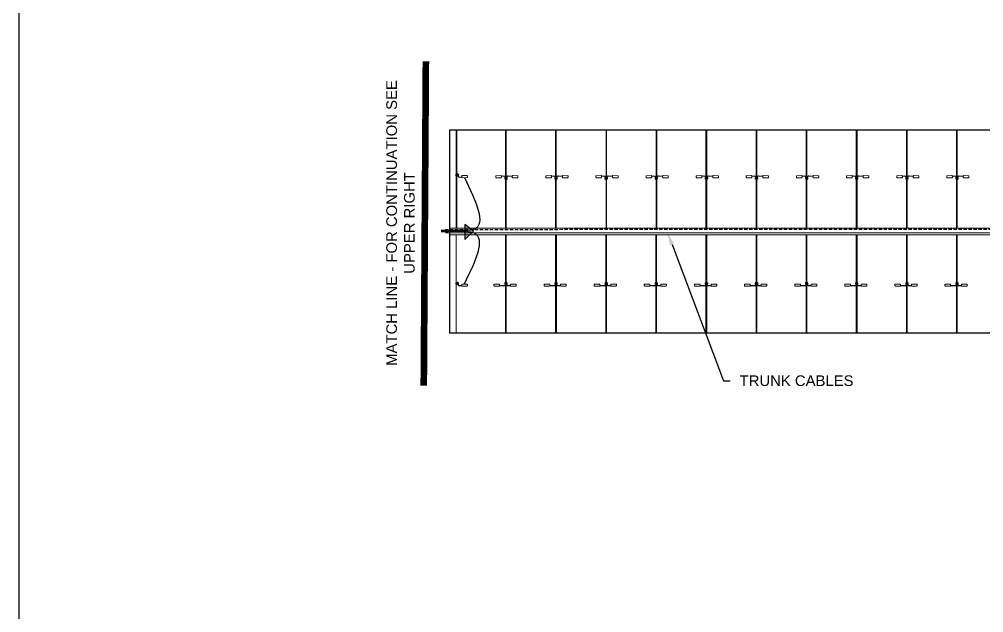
# Model space of a CAD drawing. Header units: feet. Extents: x -9903 to 12307, y -41 to 4121.
# Drawn here: x 9.2 to 81.7, y 55.5 to 100.1 of the extents above; entities that cross this region are included whole.
import ezdxf
from ezdxf import colors
from ezdxf.entities.mleader import LeaderData, LeaderLine
from ezdxf.math import Vec2, Vec3

# ---------------------------------------------------------------- set-up
doc = ezdxf.new("R2010")
doc.units = ezdxf.units.FT
doc.header["$MEASUREMENT"] = 0
for name, pattern in [('ACAD-x100644055pbs01-civil$0${ Chain Double-Dash }', [0]), ('HIDDEN', [0.375, 0.25, -0.125]), ('PHANTOM', [2.5, 1.25, -0.25, 0.25, -0.25, 0.25, -0.25])]:
    doc.linetypes.add(name, pattern=pattern)
for name, color, linetype in [('@2x40.5 Tracker LR5', 5, 'Continuous'), ('E-CABL-HARN-NEG', 3, 'Continuous'), ('E-EQPM-HRDW', 16, 'Continuous'), ('E-TRNK-CABL-NEG', 6, 'HIDDEN'), ('E-TRUNK-CABLE-POS', 6, 'HIDDEN'), ('G-ANNO-TEXT', 1, 'Continuous'), ('G-MATC-LINE', 6, 'PHANTOM'), ('PDF_Ediciones', 1, 'Continuous'), ('XREF', 7, 'Continuous')]:
    doc.layers.add(name, color=color, linetype=linetype)
doc.layers.add('E-MODULE', color=253, linetype='Continuous', lineweight=0)
doc.layers.add('E-TRACER-EQMPT', color=252, linetype='Continuous', lineweight=0)
doc.styles.add('NEI-A', font='arial.ttf')

# ---------------------------------------------------------------- blocks, each defined once
blk = doc.blocks.new('CLIP')
blk.add_lwpolyline([(-0.09, 0.098), (0.046, 0.098), (0.046, -0.017), (-0.09, -0.017)], close=True)
at = {"layer": 'PDF_Ediciones', "lineweight": 0}
for points in [[(-0.901, -0.151, -0.414213), (-0.926, -0.118), (-0.926, -0.036, -0.414213), (-0.893, -0.003), (-0.532, -0.003, -0.414213), (-0.499, -0.036), (-0.499, -0.118, -0.414213), (-0.532, -0.167), (-0.901, -0.151)], [(0.707, -0.151, 0.414213), (0.748, -0.118), (0.748, -0.036, 0.414213), (0.715, -0.003), (0.354, -0.003, 0.414213), (0.321, -0.036), (0.321, -0.118, 0.414213), (0.354, -0.167), (0.707, -0.151)]]:
    blk.add_lwpolyline(points, format="xyb", dxfattribs=at)
at = {"layer": 'XREF', "flags": 128}
blk.add_lwpolyline([(-0.509, -0.098), (-0.181, -0.12, 0.486695), (-0.067, -0.029), (-0.066, 0.115, -0.78238), (0.016, 0.115), (0.016, -0.033, 0.37874), (0.164, -0.115), (0.328, -0.098)], format="xyb", dxfattribs=at)
blk = doc.blocks.new('Injected piece wire support')
h = blk.add_hatch(color=256)
h.dxf.hatch_style = 1
h.paths.add_polyline_path([(0, 0.569), (0, -0.569), (0.644, 0.065)])
at = {"layer": 'E-EQPM-HRDW', "flags": 128}
blk.add_lwpolyline([(0.644, 0.065), (0, 0.569), (0, -0.569)], close=True, dxfattribs=at)
blk = doc.blocks.new('*U25')
at = {"layer": 'Defpoints'}
blk.add_lwpolyline([(0, 23.0106), (26.9091, 23.0106), (26.9091, 0), (0, 0)], close=True, dxfattribs=at)

msp = doc.modelspace()

# ---------------------------------------------------------------- linework, layer by layer
for points in [[(42.024, 88.449), (42.16, 88.449), (42.16, 88.333), (42.024, 88.333)], [(42.024, 80.288), (42.16, 80.288), (42.16, 80.173), (42.024, 80.173)]]:
    msp.add_lwpolyline(points, close=True)
at = {"layer": '@2x40.5 Tracker LR5'}
msp.add_lwpolyline([(213.759, 91.785), (213.759, 76.489), (41.529, 76.489), (41.529, 91.785)], close=True, dxfattribs=at)
at = {"layer": 'E-CABL-HARN-NEG'}
for points in [[(42.644, 88.191), (43.36, 84.306), (41.941, 84.221), (40.877, 84.221)], [(42.644, 80.214), (43.375, 84.009), (41.952, 84.136), (40.882, 84.115)]]:
    msp.add_spline(points, degree=3, dxfattribs=at)
at = {"layer": 'E-MODULE'}
for points in [[(42.021, 91.785), (42.021, 84.383), (60.8, 84.383), (60.8, 91.785), (42.021, 91.785)], [(42.07, 91.785), (42.07, 84.383), (45.722, 84.366), (45.722, 91.768), (42.07, 91.785)], [(45.763, 91.778), (45.763, 84.377), (49.487, 84.383), (49.487, 91.785), (45.84, 91.785)], [(49.528, 91.778), (49.528, 84.377), (53.284, 84.383), (53.284, 91.785), (49.609, 91.785)], [(53.32, 91.772), (53.32, 84.371), (57.049, 84.383), (57.049, 91.785), (53.339, 91.785)], [(57.108, 91.785), (57.108, 84.383), (60.819, 84.383), (60.819, 91.785), (57.108, 91.785)], [(60.859, 91.785), (60.859, 84.383), (64.57, 84.383), (64.57, 91.785), (60.859, 91.785)], [(64.629, 91.785), (64.629, 84.383), (68.34, 84.383), (68.34, 91.785), (64.629, 91.785)], [(68.399, 91.785), (68.399, 84.383), (72.109, 84.383), (72.109, 91.785), (68.399, 91.785)], [(72.168, 91.785), (72.168, 84.383), (75.879, 84.383), (75.879, 91.785), (72.168, 91.785)], [(75.938, 91.785), (75.938, 84.383), (79.649, 84.383), (79.649, 91.785), (75.938, 91.785)], [(79.708, 91.785), (79.708, 84.383), (83.418, 84.383), (83.418, 91.785), (79.708, 91.785)], [(42.011, 83.891), (42.011, 76.489), (45.721, 76.489), (45.721, 83.891), (42.011, 83.891)], [(45.78, 83.891), (45.78, 76.489), (49.491, 76.489), (49.491, 83.891), (45.78, 83.891)], [(49.55, 83.891), (49.55, 76.489), (53.261, 76.489), (53.261, 83.891), (49.55, 83.891)], [(53.32, 83.891), (53.32, 76.489), (57.03, 76.489), (57.03, 83.891), (53.32, 83.891)], [(57.09, 83.891), (57.09, 76.489), (60.8, 76.489), (60.8, 83.891), (57.09, 83.891)], [(60.859, 83.891), (60.859, 76.489), (64.57, 76.489), (64.57, 83.891), (60.859, 83.891)], [(64.629, 83.891), (64.629, 76.489), (68.34, 76.489), (68.34, 83.891), (64.629, 83.891)], [(68.399, 83.891), (68.399, 76.489), (72.109, 76.489), (72.109, 83.891), (68.399, 83.891)], [(72.168, 83.891), (72.168, 76.489), (75.879, 76.489), (75.879, 83.891), (72.168, 83.891)], [(75.938, 83.891), (75.938, 76.489), (79.649, 76.489), (79.649, 83.891), (75.938, 83.891)], [(79.708, 83.891), (79.708, 76.489), (83.418, 76.489), (83.418, 83.891), (79.708, 83.891)]]:
    msp.add_lwpolyline(points, dxfattribs=at)
at = {"layer": 'E-TRACER-EQMPT'}
msp.add_lwpolyline([(128.627, 84.383), (41.529, 84.383), (41.529, 83.891), (128.627, 83.891)], dxfattribs=at)
at = {"layer": 'E-TRNK-CABL-NEG', "linetype": 'ACAD-x100644055pbs01-civil$0${ Chain Double-Dash }'}
msp.add_line((213.751, 83.952), (41.214, 84.033, -0.099), dxfattribs=at)
at = {"layer": 'E-TRUNK-CABLE-POS'}
msp.add_line((107.044, 84.296, -0.061), (41.214, 84.275, -0.099), dxfattribs=at)
at = {"layer": 'G-MATC-LINE', "const_width": 0.5}
msp.add_lwpolyline([(39.577, 72.548), (39.734, 96.942)], dxfattribs=at)
at = {"layer": 'PDF_Ediciones', "lineweight": 0}
for points in [[(42.821, 88.199, 0.414213), (42.862, 88.232), (42.862, 88.314, 0.414213), (42.829, 88.347), (42.468, 88.347, 0.414213), (42.435, 88.314), (42.435, 88.232, 0.414213), (42.468, 88.183), (42.821, 88.199)], [(42.821, 80.039, 0.414213), (42.862, 80.072), (42.862, 80.154, 0.414213), (42.829, 80.187), (42.468, 80.187, 0.414213), (42.435, 80.154), (42.435, 80.072, 0.414213), (42.468, 80.023), (42.821, 80.039)]]:
    msp.add_lwpolyline(points, format="xyb", dxfattribs=at)
at = {"layer": 'XREF', "flags": 128}
for points in [[(42.089, 88.497, -0.347123), (42.13, 88.465), (42.13, 88.317, 0.37874), (42.278, 88.235), (42.442, 88.252)], [(42.089, 80.337, -0.347123), (42.13, 80.305), (42.13, 80.157, 0.37874), (42.278, 80.075), (42.435, 80.091)]]:
    msp.add_lwpolyline(points, format="xyb", dxfattribs=at)

# ---------------------------------------------------------------- block references
at = {"layer": 'Defpoints', "xscale": 8, "yscale": 8, "zscale": 8}
msp.add_blockref('*U25', (9.153, 10.856), dxfattribs=at)
at = {"layer": 'XREF', "rotation": 180}
for p in [(45.738, 88.182), (49.503, 88.182), (53.278, 88.182), (57.043, 88.182), (60.817, 88.182), (64.582, 88.182), (68.356, 88.182), (72.121, 88.182), (75.896, 88.182), (79.661, 88.182)]:
    msp.add_blockref('CLIP', p, dxfattribs=at)
at = {"layer": 'XREF'}
for name, p in [('Injected piece wire support', (42.67, 84.103)), ('CLIP', (45.784, 80.19)), ('CLIP', (49.549, 80.19)), ('CLIP', (53.324, 80.19)), ('CLIP', (57.088, 80.19)), ('CLIP', (60.863, 80.19)), ('CLIP', (64.628, 80.19)), ('CLIP', (68.402, 80.19)), ('CLIP', (72.167, 80.19)), ('CLIP', (75.942, 80.19)), ('CLIP', (79.707, 80.19))]:
    msp.add_blockref(name, p, dxfattribs=at)

# ---------------------------------------------------------------- texts
at = {"layer": 'G-ANNO-TEXT', "insert": (37.83, 84.78), "char_height": 0.8, "attachment_point": 5, "rotation": 90, "style": 'NEI-A'}
msp.add_mtext_dynamic_manual_height_columns('MATCH LINE - FOR CONTINUATION SEE UPPER RIGHT', width=25.31657, gutter_width=0.547, heights=[0], dxfattribs=at)

# ---------------------------------------------------------------- leaders
at = {"layer": 'G-ANNO-TEXT'}
ml = msp.add_multileader_mtext('Standard', dxfattribs=at)
ml.set_content('TRUNK CABLES', color=256, style='NEI-A')
ml.set_leader_properties()
ml.build(insert=Vec2(0, 0))
ml.multileader.update_dxf_attribs({"dogleg_length": 0.0625, "arrow_head_size": 1, "scale": 8})
ctx = ml.context
ctx.base_point, ctx.scale, ctx.char_height, ctx.arrow_head_size, ctx.landing_gap_size, ctx.plane_origin = Vec3(62.613, 72.915), 8, 0.8, 1, 0.72, Vec3(55.024, 84.664)
notes = []
notes.append((ctx, [(0, (1, 1, 0), (62.113, 72.915), (1, 0), 0.5, [(0, [(57.895, 84.089)], 0, [])])]))
ctx.mtext.insert, ctx.mtext.width, ctx.mtext.flow_direction = Vec3(63.333, 73.322), 13.23808, 5
for ctx, leaders in notes:
    for number, flags, end, landing, length, lines in leaders:
        leader = LeaderData()
        leader.index, (leader.has_last_leader_line, leader.has_dogleg_vector, leader.attachment_direction) = number, flags
        leader.last_leader_point, leader.dogleg_vector, leader.dogleg_length = Vec3(end), Vec3(landing), length
        for number, points, colour, breaks in lines:
            line = LeaderLine()
            line.index, line.vertices, line.color, line.breaks = number, Vec3.list(points), colors.encode_raw_color(colour), breaks
            leader.lines.append(line)
        ctx.leaders.append(leader)

doc.saveas('drawing.dxf')
